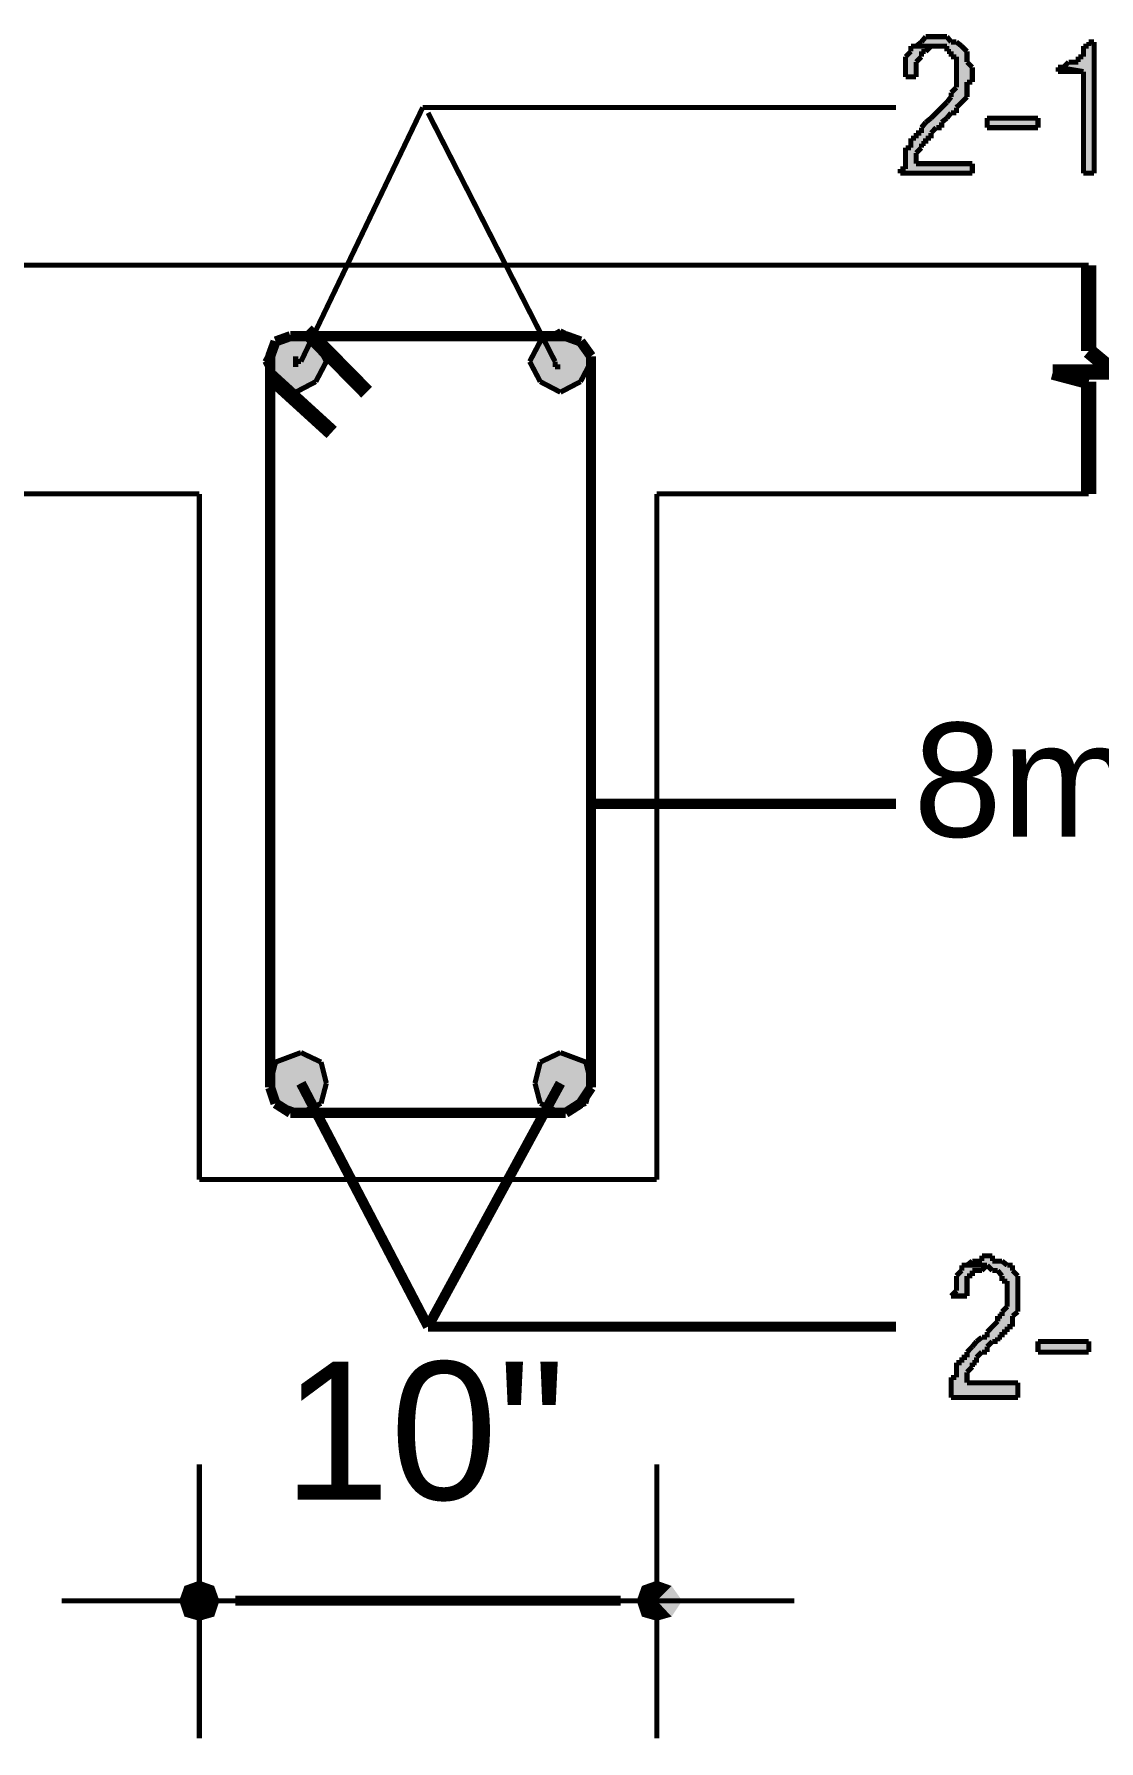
# Model space of a CAD drawing. Header units: millimetres. Extents: x 5 to 350, y 3 to 213.
# Drawn here: x 249.56 to 267.29, y 33.31 to 61.76 of the extents above; entities that cross this region are included whole.
import ezdxf

# ---------------------------------------------------------------- set-up
doc = ezdxf.new("R2010")
doc.units = ezdxf.units.MM
for name, color, linetype in [('H', 251, 'Continuous'), ('P', 255, 'Continuous'), ('T', 255, 'Continuous')]:
    doc.layers.add(name, color=color, linetype=linetype)
doc.styles.get("Standard").update_dxf_attribs({"font": 'arial.ttf'})

msp = doc.modelspace()

# ---------------------------------------------------------------- hatches: boundary and pattern name
at = {"layer": 'H', "linetype": 'Continuous'}
for points in [[(263.984, 59.443), (263.984, 59.514), (264.072, 59.514), (264.072, 59.866), (264.16, 59.866), (264.16, 60.025), (264.248, 60.025), (264.248, 60.113), (264.336, 60.113), (264.336, 60.202), (264.83, 60.713), (264.83, 60.784), (264.918, 60.872), (264.918, 61.383), (264.83, 61.383), (264.83, 61.472), (264.76, 61.472), (264.76, 61.56), (264.248, 61.56), (264.407, 61.718), (264.76, 61.718), (264.83, 61.63), (264.918, 61.63), (265.095, 61.472), (265.095, 61.295), (265.183, 61.207), (265.183, 60.96), (265.095, 60.96), (265.095, 60.713), (264.918, 60.537), (264.918, 60.448), (264.83, 60.448), (264.672, 60.29), (264.672, 60.202), (264.583, 60.202), (264.495, 60.113), (264.495, 60.025), (264.407, 60.025), (264.407, 59.937), (264.336, 59.937), (264.336, 59.866), (264.248, 59.778), (264.248, 59.602), (265.183, 59.602), (265.183, 59.443), (263.984, 59.443)], [(264.072, 61.048), (264.072, 61.383), (264.16, 61.472), (264.16, 61.56), (264.495, 61.56), (264.407, 61.472), (264.336, 61.472), (264.336, 61.383), (264.248, 61.295), (264.248, 61.048), (264.072, 61.048)], [(267.035, 59.443), (267.035, 61.136), (266.612, 61.207), (266.7, 61.207), (266.788, 61.295), (266.947, 61.295), (266.947, 61.383), (267.035, 61.383), (267.035, 61.56), (267.123, 61.56), (267.123, 61.63), (267.212, 61.63), (267.212, 59.443), (267.035, 59.443)], [(266.612, 61.136), (266.612, 61.207), (267.035, 61.136), (266.612, 61.136)], [(265.43, 60.202), (265.43, 60.36), (266.277, 60.36), (266.277, 60.202), (265.43, 60.202)], [(253.4, 56.303), (253.577, 56.638), (254.423, 56.303), (253.4, 56.303)], [(253.577, 56.638), (253.912, 56.727), (254.247, 56.638), (253.577, 56.638)], [(254.423, 56.303), (253.577, 56.638), (254.247, 56.638), (254.423, 56.303)], [(257.81, 56.303), (257.986, 56.638), (258.833, 56.303), (257.81, 56.303)], [(257.986, 56.638), (258.322, 56.815), (258.657, 56.638), (257.986, 56.638)], [(258.833, 56.303), (257.986, 56.638), (258.657, 56.638), (258.833, 56.303)], [(253.577, 55.968), (253.4, 56.303), (254.247, 55.968), (253.577, 55.968)], [(254.247, 55.968), (253.4, 56.303), (254.423, 56.303), (254.247, 55.968)], [(257.986, 55.968), (257.81, 56.303), (258.657, 55.968), (257.986, 55.968)], [(258.657, 55.968), (257.81, 56.303), (258.833, 56.303), (258.657, 55.968)], [(253.912, 55.792), (253.577, 55.968), (254.247, 55.968), (253.912, 55.792)], [(258.322, 55.792), (257.986, 55.968), (258.657, 55.968), (258.322, 55.792)], [(253.577, 44.626), (254, 44.785), (254.335, 44.626), (253.577, 44.626)], [(257.986, 44.626), (258.322, 44.785), (258.745, 44.626), (257.986, 44.626)], [(253.488, 44.274), (253.577, 44.626), (254.423, 44.274), (253.488, 44.274)], [(254.423, 44.274), (253.577, 44.626), (254.335, 44.626), (254.423, 44.274)], [(257.898, 44.274), (257.986, 44.626), (258.833, 44.274), (257.898, 44.274)], [(258.833, 44.274), (257.986, 44.626), (258.745, 44.626), (258.833, 44.274)], [(253.577, 43.938), (253.488, 44.274), (254.335, 43.938), (253.577, 43.938)], [(254.335, 43.938), (253.488, 44.274), (254.423, 44.274), (254.335, 43.938)], [(257.986, 43.938), (257.898, 44.274), (258.745, 43.938), (257.986, 43.938)], [(258.745, 43.938), (257.898, 44.274), (258.833, 44.274), (258.745, 43.938)], [(254, 43.78), (253.577, 43.938), (254.335, 43.938), (254, 43.78)], [(258.322, 43.78), (257.986, 43.938), (258.745, 43.938), (258.322, 43.78)], [(264.83, 39.035), (264.83, 39.37), (264.918, 39.37), (264.918, 39.617), (265.007, 39.617), (265.007, 39.705), (265.095, 39.705), (265.095, 39.793), (265.342, 40.04), (265.43, 40.04), (265.43, 40.128), (265.606, 40.305), (265.606, 40.393), (265.677, 40.393), (265.677, 40.464), (265.765, 40.552), (265.765, 40.975), (265.677, 40.975), (265.677, 41.063), (265.606, 41.152), (265.518, 41.152), (265.43, 41.24), (265.095, 41.24), (265.183, 41.31), (265.342, 41.31), (265.342, 41.398), (265.518, 41.398), (265.518, 41.31), (265.677, 41.31), (265.765, 41.24), (265.853, 41.24), (265.853, 41.152), (265.942, 41.063), (265.942, 40.464), (265.853, 40.393), (265.853, 40.217), (265.765, 40.217), (265.765, 40.128), (265.677, 40.128), (265.677, 40.04), (265.606, 40.04), (265.606, 39.97), (265.518, 39.97), (265.43, 39.882), (265.43, 39.793), (265.342, 39.793), (265.254, 39.705), (265.254, 39.617), (265.183, 39.617), (265.183, 39.546), (265.095, 39.458), (265.095, 39.282), (265.942, 39.282), (265.942, 39.035), (264.83, 39.035)], [(264.83, 40.728), (264.918, 40.816), (264.918, 41.063), (265.007, 41.152), (265.007, 41.24), (265.43, 41.24), (265.342, 41.152), (265.183, 41.152), (265.183, 41.063), (265.095, 41.063), (265.095, 40.728), (264.83, 40.728)], [(266.277, 39.793), (266.277, 39.97), (267.123, 39.97), (267.123, 39.793), (266.277, 39.793)], [(251.972, 35.648), (252.06, 35.895), (252.307, 35.648), (251.972, 35.648)], [(252.307, 35.648), (252.06, 35.895), (252.307, 35.983), (252.307, 35.648)], [(252.307, 35.648), (252.307, 35.983), (252.554, 35.895), (252.307, 35.648)], [(252.307, 35.648), (252.554, 35.895), (252.642, 35.648), (252.307, 35.648)], [(259.592, 35.648), (259.68, 35.895), (259.927, 35.648), (259.592, 35.648)], [(259.927, 35.648), (259.68, 35.895), (259.927, 35.983), (259.927, 35.648)], [(259.927, 35.648), (259.927, 35.983), (260.174, 35.895), (259.927, 35.648)], [(259.927, 35.648), (260.174, 35.895), (260.35, 35.648), (259.927, 35.648)], [(252.06, 35.384), (251.972, 35.648), (252.307, 35.648), (252.06, 35.384)], [(252.307, 35.313), (252.06, 35.384), (252.307, 35.648), (252.307, 35.313)], [(252.307, 35.313), (252.307, 35.648), (252.554, 35.384), (252.307, 35.313)], [(252.554, 35.384), (252.307, 35.648), (252.642, 35.648), (252.554, 35.384)], [(259.68, 35.384), (259.592, 35.648), (259.927, 35.648), (259.68, 35.384)], [(259.927, 35.313), (259.68, 35.384), (259.927, 35.648), (259.927, 35.313)], [(259.927, 35.313), (259.927, 35.648), (260.174, 35.384), (259.927, 35.313)], [(260.174, 35.384), (259.927, 35.648), (260.35, 35.648), (260.174, 35.384)]]:
    msp.add_hatch(color=256, dxfattribs=at).paths.add_polyline_path(points)

# ---------------------------------------------------------------- linework, layer by layer
at = {"layer": 'P'}
for points, const_width in [([(264.407, 61.718), (264.336, 61.63)], 0.085), ([(264.495, 61.718), (264.407, 61.718)], 0.085), ([(264.583, 61.718), (264.495, 61.718)], 0.085), ([(264.672, 61.718), (264.583, 61.718)], 0.085), ([(264.76, 61.718), (264.672, 61.718)], 0.085), ([(264.83, 61.63), (264.76, 61.718)], 0.085), ([(264.16, 61.472), (264.072, 61.383)], 0.085), ([(264.248, 61.56), (264.16, 61.56)], 0.085), ([(264.16, 61.56), (264.16, 61.472)], 0.085), ([(264.336, 61.63), (264.248, 61.56)], 0.085), ([(264.583, 61.56), (264.248, 61.56)], 0.085), ([(264.248, 61.56), (264.583, 61.56)], 0.085), ([(264.336, 61.383), (264.336, 61.472)], 0.085), ([(264.336, 61.472), (264.407, 61.472)], 0.085), ([(264.407, 61.472), (264.495, 61.56)], 0.085), ([(264.495, 61.56), (264.583, 61.56)], 0.085), ([(264.583, 61.56), (264.583, 61.56)], 0.085), ([(264.583, 61.56), (264.672, 61.56)], 0.085), ([(264.672, 61.56), (264.76, 61.56)], 0.085), ([(264.76, 61.56), (264.76, 61.472)], 0.085), ([(264.76, 61.472), (264.83, 61.472)], 0.085), ([(264.918, 61.63), (264.83, 61.63)], 0.085), ([(264.83, 61.472), (264.83, 61.383)], 0.085), ([(265.007, 61.56), (264.918, 61.63)], 0.085), ([(265.095, 61.472), (265.007, 61.56)], 0.085), ([(265.095, 61.383), (265.095, 61.472)], 0.085), ([(267.123, 61.56), (267.035, 61.56)], 0.085), ([(267.035, 61.56), (267.035, 61.472)], 0.085), ([(267.035, 61.472), (267.035, 61.383)], 0.085), ([(267.212, 61.63), (267.123, 61.63)], 0.085), ([(267.123, 61.63), (267.123, 61.56)], 0.085), ([(267.212, 59.443), (267.212, 61.63)], 0.085), ([(264.072, 61.383), (264.072, 61.295)], 0.085), ([(264.072, 61.295), (264.072, 61.207)], 0.085), ([(264.072, 61.207), (264.072, 61.136)], 0.085), ([(264.072, 61.136), (264.072, 61.048)], 0.085), ([(264.248, 61.295), (264.336, 61.383)], 0.085), ([(264.248, 61.207), (264.248, 61.295)], 0.085), ([(264.248, 61.136), (264.248, 61.207)], 0.085), ([(264.248, 61.048), (264.248, 61.136)], 0.085), ([(264.83, 61.383), (264.918, 61.383)], 0.085), ([(264.918, 61.383), (264.918, 61.295)], 0.085), ([(264.918, 61.295), (264.918, 61.207)], 0.085), ([(264.918, 61.207), (264.918, 61.136)], 0.085), ([(264.918, 61.136), (264.918, 61.048)], 0.085), ([(265.095, 61.295), (265.095, 61.383)], 0.085), ([(265.183, 61.207), (265.095, 61.295)], 0.085), ([(265.183, 61.136), (265.183, 61.207)], 0.085), ([(265.183, 61.048), (265.183, 61.136)], 0.085), ([(266.612, 61.207), (266.612, 61.136)], 0.085), ([(267.035, 61.136), (266.612, 61.207)], 0.085), ([(266.7, 61.207), (266.612, 61.207)], 0.085), ([(266.612, 61.207), (267.035, 61.136)], 0.085), ([(266.612, 61.136), (266.7, 61.136)], 0.085), ([(266.788, 61.295), (266.7, 61.207)], 0.085), ([(266.7, 61.136), (266.788, 61.136)], 0.085), ([(266.876, 61.295), (266.788, 61.295)], 0.085), ([(266.788, 61.136), (266.876, 61.136)], 0.085), ([(266.947, 61.295), (266.876, 61.295)], 0.085), ([(266.876, 61.136), (266.947, 61.136)], 0.085), ([(267.035, 61.383), (266.947, 61.383)], 0.085), ([(266.947, 61.383), (266.947, 61.295)], 0.085), ([(266.947, 61.136), (267.035, 61.136)], 0.085), ([(267.035, 61.136), (267.035, 61.136)], 0.085), ([(267.035, 61.136), (267.035, 59.443)], 0.085), ([(264.072, 61.048), (264.248, 61.048)], 0.085), ([(264.918, 60.872), (264.83, 60.784)], 0.085), ([(264.918, 61.048), (264.918, 60.96)], 0.085), ([(264.918, 60.96), (264.918, 60.872)], 0.085), ([(265.095, 60.872), (265.095, 60.96)], 0.085), ([(265.095, 60.96), (265.183, 60.96)], 0.085), ([(265.095, 60.784), (265.095, 60.872)], 0.085), ([(265.183, 60.96), (265.183, 61.048)], 0.085), ([(264.76, 60.625), (264.672, 60.537)], 0.085), ([(264.83, 60.713), (264.76, 60.625)], 0.085), ([(264.83, 60.784), (264.83, 60.713)], 0.085), ([(264.918, 60.537), (265.007, 60.625)], 0.085), ([(265.007, 60.625), (265.095, 60.713)], 0.085), ([(265.095, 60.713), (265.095, 60.784)], 0.085), ([(254, 56.303), (256.028, 60.537)], 0.085), ([(256.028, 60.537), (263.913, 60.537)], 0.085), ([(258.233, 56.303), (256.117, 60.448)], 0.085), ([(264.407, 60.29), (264.336, 60.202)], 0.085), ([(264.495, 60.36), (264.407, 60.29)], 0.085), ([(264.583, 60.448), (264.495, 60.36)], 0.085), ([(264.672, 60.537), (264.583, 60.448)], 0.085), ([(264.672, 60.29), (264.76, 60.36)], 0.085), ([(264.672, 60.202), (264.672, 60.29)], 0.085), ([(264.76, 60.36), (264.83, 60.448)], 0.085), ([(264.83, 60.448), (264.918, 60.448)], 0.085), ([(264.918, 60.448), (264.918, 60.537)], 0.085), ([(265.43, 60.202), (265.43, 60.36)], 0.085), ([(265.43, 60.36), (266.277, 60.36)], 0.085), ([(266.277, 60.36), (266.277, 60.202)], 0.085), ([(264.248, 60.025), (264.16, 60.025)], 0.085), ([(264.16, 60.025), (264.16, 59.937)], 0.085), ([(264.336, 60.113), (264.248, 60.113)], 0.085), ([(264.248, 60.113), (264.248, 60.025)], 0.085), ([(264.336, 60.202), (264.336, 60.113)], 0.085), ([(264.407, 59.937), (264.407, 60.025)], 0.085), ([(264.407, 60.025), (264.495, 60.025)], 0.085), ([(264.495, 60.113), (264.583, 60.202)], 0.085), ([(264.495, 60.025), (264.495, 60.113)], 0.085), ([(264.583, 60.202), (264.672, 60.202)], 0.085), ([(266.277, 60.202), (265.43, 60.202)], 0.085), ([(265.43, 60.202), (265.43, 60.202)], 0.085), ([(264.16, 59.866), (264.072, 59.866)], 0.085), ([(264.072, 59.866), (264.072, 59.778)], 0.085), ([(264.072, 59.778), (264.072, 59.69)], 0.085), ([(264.16, 59.937), (264.16, 59.866)], 0.085), ([(264.248, 59.778), (264.336, 59.866)], 0.085), ([(264.248, 59.69), (264.248, 59.778)], 0.085), ([(264.336, 59.866), (264.336, 59.937)], 0.085), ([(264.336, 59.937), (264.407, 59.937)], 0.085), ([(264.072, 59.514), (263.984, 59.514)], 0.085), ([(263.984, 59.514), (263.984, 59.443)], 0.085), ([(263.984, 59.443), (265.183, 59.443)], 0.085), ([(264.072, 59.69), (264.072, 59.602)], 0.085), ([(264.072, 59.602), (264.072, 59.514)], 0.085), ([(264.248, 59.602), (264.248, 59.69)], 0.085), ([(265.183, 59.602), (264.248, 59.602)], 0.085), ([(265.183, 59.443), (265.183, 59.602)], 0.085), ([(267.035, 59.443), (267.212, 59.443)], 0.085), ([(267.123, 56.48), (267.123, 57.908)], 0.254), ([(267.123, 57.908), (246.045, 57.908)], 0.085), ([(254.088, 56.815), (255.094, 55.792)], 0.254), ([(253.577, 56.638), (253.4, 56.303)], 0.085), ([(253.577, 56.638), (253.488, 56.392)], 0.169), ([(253.824, 56.727), (253.577, 56.638)], 0.169), ([(253.912, 56.727), (253.577, 56.638)], 0.085), ([(258.41, 56.727), (253.824, 56.727)], 0.169), ([(254.247, 56.638), (253.912, 56.727)], 0.085), ([(254.423, 56.303), (254.247, 56.638)], 0.085), ([(257.986, 56.638), (257.81, 56.303)], 0.085), ([(258.322, 56.815), (257.986, 56.638)], 0.085), ([(258.657, 56.638), (258.322, 56.815)], 0.085), ([(258.657, 56.638), (258.41, 56.727)], 0.169), ([(258.833, 56.392), (258.657, 56.638)], 0.169), ([(258.833, 56.303), (258.657, 56.638)], 0.085), ([(253.4, 56.303), (253.577, 55.968)], 0.085), ([(253.488, 56.392), (253.488, 44.203)], 0.169), ([(253.912, 56.303), (253.912, 56.392)], 0.085), ([(254, 56.303), (253.912, 56.303)], 0.085), ([(253.912, 56.303), (253.912, 56.215)], 0.085), ([(253.912, 56.303), (254, 56.303)], 0.085), ([(254.247, 55.968), (254.423, 56.303)], 0.085), ([(254.423, 56.303), (254.423, 56.303)], 0.085), ([(257.81, 56.303), (257.986, 55.968)], 0.085), ([(258.233, 56.215), (258.233, 56.303)], 0.085), ([(258.233, 56.215), (258.233, 56.303)], 0.085), ([(258.657, 55.968), (258.833, 56.303)], 0.085), ([(258.833, 44.203), (258.833, 56.392)], 0.169), ([(258.833, 56.303), (258.833, 56.303)], 0.085), ([(267.547, 56.127), (267.123, 56.48)], 0.254), ([(253.488, 56.056), (254.512, 55.122)], 0.254), ([(258.233, 56.215), (258.322, 56.215)], 0.085), ([(258.322, 56.215), (258.233, 56.215)], 0.085), ([(258.233, 56.215), (258.233, 56.215)], 0.085), ([(267.123, 55.968), (266.524, 56.127)], 0.254), ([(266.524, 56.127), (267.547, 56.127)], 0.254), ([(267.123, 54.098), (267.123, 55.968)], 0.254), ([(253.577, 55.968), (253.912, 55.792)], 0.085), ([(253.912, 55.792), (254.247, 55.968)], 0.085), ([(257.986, 55.968), (258.322, 55.792)], 0.085), ([(258.322, 55.792), (258.657, 55.968)], 0.085), ([(246.045, 54.098), (252.307, 54.098)], 0.085), ([(252.307, 54.098), (252.307, 42.668)], 0.085), ([(259.927, 42.668), (259.927, 54.098)], 0.085), ([(267.123, 54.098), (259.927, 54.098)], 0.085), ([(258.833, 48.93), (263.913, 48.93)], 0.169), ([(253.577, 44.626), (253.488, 44.274)], 0.085), ([(254, 44.785), (253.577, 44.626)], 0.085), ([(254.335, 44.626), (254, 44.785)], 0.085), ([(254.423, 44.274), (254.335, 44.626)], 0.085), ([(257.986, 44.626), (257.898, 44.274)], 0.085), ([(258.322, 44.785), (257.986, 44.626)], 0.085), ([(258.745, 44.626), (258.322, 44.785)], 0.085), ([(258.833, 44.274), (258.745, 44.626)], 0.085), ([(253.488, 44.203), (253.577, 43.938)], 0.169), ([(253.488, 44.274), (253.577, 43.938)], 0.085), ([(254, 44.274), (256.117, 40.217)], 0.169), ([(254.335, 43.938), (254.423, 44.274)], 0.085), ([(254.423, 44.274), (254.423, 44.274)], 0.085), ([(256.117, 40.217), (258.322, 44.274)], 0.169), ([(257.898, 44.274), (257.986, 43.938)], 0.085), ([(258.657, 43.938), (258.833, 44.203)], 0.169), ([(258.745, 43.938), (258.833, 44.274)], 0.085), ([(258.833, 44.274), (258.833, 44.274)], 0.085), ([(253.577, 43.938), (253.824, 43.78)], 0.169), ([(253.577, 43.938), (254, 43.78)], 0.085), ([(253.824, 43.78), (258.41, 43.78)], 0.169), ([(253.824, 43.78), (258.41, 43.78)], 0.085), ([(254, 43.78), (254.335, 43.938)], 0.085), ([(257.986, 43.938), (258.322, 43.78)], 0.085), ([(258.322, 43.78), (258.745, 43.938)], 0.085), ([(258.41, 43.78), (258.657, 43.938)], 0.169), ([(252.307, 42.668), (259.927, 42.668)], 0.085), ([(265.007, 41.24), (265.007, 41.152)], 0.085), ([(265.43, 41.24), (265.007, 41.24)], 0.085), ([(265.095, 41.24), (265.007, 41.24)], 0.085), ([(265.007, 41.24), (265.43, 41.24)], 0.085), ([(265.183, 41.31), (265.095, 41.24)], 0.085), ([(265.254, 41.31), (265.183, 41.31)], 0.085), ([(265.342, 41.31), (265.254, 41.31)], 0.085), ([(265.43, 41.398), (265.342, 41.398)], 0.085), ([(265.342, 41.398), (265.342, 41.31)], 0.085), ([(265.342, 41.152), (265.43, 41.24)], 0.085), ([(265.518, 41.398), (265.43, 41.398)], 0.085), ([(265.43, 41.24), (265.518, 41.152)], 0.085), ([(265.518, 41.31), (265.518, 41.398)], 0.085), ([(265.606, 41.31), (265.518, 41.31)], 0.085), ([(265.677, 41.31), (265.606, 41.31)], 0.085), ([(265.765, 41.24), (265.677, 41.31)], 0.085), ([(265.853, 41.24), (265.765, 41.24)], 0.085), ([(265.853, 41.152), (265.853, 41.24)], 0.085), ([(265.007, 41.152), (264.918, 41.063)], 0.085), ([(264.918, 41.063), (264.918, 40.975)], 0.085), ([(264.918, 40.975), (264.918, 40.887)], 0.085), ([(265.095, 40.975), (265.095, 41.063)], 0.085), ([(265.095, 41.063), (265.183, 41.063)], 0.085), ([(265.095, 40.887), (265.095, 40.975)], 0.085), ([(265.183, 41.063), (265.183, 41.152)], 0.085), ([(265.183, 41.152), (265.254, 41.152)], 0.085), ([(265.254, 41.152), (265.342, 41.152)], 0.085), ([(265.518, 41.152), (265.606, 41.152)], 0.085), ([(265.606, 41.152), (265.677, 41.063)], 0.085), ([(265.677, 41.063), (265.677, 40.975)], 0.085), ([(265.677, 40.975), (265.765, 40.975)], 0.085), ([(265.765, 40.975), (265.765, 40.887)], 0.085), ([(265.942, 41.063), (265.853, 41.152)], 0.085), ([(265.942, 40.975), (265.942, 41.063)], 0.085), ([(265.942, 40.887), (265.942, 40.975)], 0.085), ([(264.918, 40.816), (264.83, 40.728)], 0.085), ([(264.83, 40.728), (265.095, 40.728)], 0.085), ([(264.918, 40.887), (264.918, 40.816)], 0.085), ([(265.095, 40.816), (265.095, 40.887)], 0.085), ([(265.095, 40.728), (265.095, 40.816)], 0.085), ([(265.765, 40.887), (265.765, 40.816)], 0.085), ([(265.765, 40.816), (265.765, 40.728)], 0.085), ([(265.765, 40.728), (265.765, 40.64)], 0.085), ([(265.765, 40.64), (265.765, 40.552)], 0.085), ([(265.942, 40.816), (265.942, 40.887)], 0.085), ([(265.942, 40.728), (265.942, 40.816)], 0.085), ([(265.942, 40.64), (265.942, 40.728)], 0.085), ([(265.942, 40.552), (265.942, 40.64)], 0.085), ([(265.677, 40.393), (265.606, 40.393)], 0.085), ([(265.606, 40.393), (265.606, 40.305)], 0.085), ([(265.765, 40.552), (265.677, 40.464)], 0.085), ([(265.677, 40.464), (265.677, 40.393)], 0.085), ([(265.853, 40.393), (265.942, 40.464)], 0.085), ([(265.853, 40.305), (265.853, 40.393)], 0.085), ([(265.942, 40.464), (265.942, 40.552)], 0.085), ([(256.117, 40.217), (263.913, 40.217)], 0.169), ([(265.518, 40.217), (265.43, 40.128)], 0.085), ([(265.43, 40.128), (265.43, 40.04)], 0.085), ([(265.606, 40.305), (265.518, 40.217)], 0.085), ([(265.677, 40.04), (265.677, 40.128)], 0.085), ([(265.677, 40.128), (265.765, 40.128)], 0.085), ([(265.765, 40.128), (265.765, 40.217)], 0.085), ([(265.765, 40.217), (265.853, 40.217)], 0.085), ([(265.853, 40.217), (265.853, 40.305)], 0.085), ([(265.183, 39.882), (265.095, 39.793)], 0.085), ([(265.095, 39.793), (265.095, 39.705)], 0.085), ([(265.254, 39.97), (265.183, 39.882)], 0.085), ([(265.342, 40.04), (265.254, 39.97)], 0.085), ([(265.254, 39.705), (265.342, 39.793)], 0.085), ([(265.43, 40.04), (265.342, 40.04)], 0.085), ([(265.342, 39.793), (265.43, 39.793)], 0.085), ([(265.43, 39.882), (265.518, 39.97)], 0.085), ([(265.43, 39.793), (265.43, 39.882)], 0.085), ([(265.518, 39.97), (265.606, 39.97)], 0.085), ([(265.606, 39.97), (265.606, 40.04)], 0.085), ([(265.606, 40.04), (265.677, 40.04)], 0.085), ([(266.277, 39.793), (266.277, 39.97)], 0.085), ([(266.277, 39.97), (267.123, 39.97)], 0.085), ([(267.123, 39.793), (266.277, 39.793)], 0.085), ([(266.277, 39.793), (266.277, 39.793)], 0.085), ([(267.123, 39.97), (267.123, 39.793)], 0.085), ([(265.007, 39.617), (264.918, 39.617)], 0.085), ([(264.918, 39.617), (264.918, 39.546)], 0.085), ([(264.918, 39.546), (264.918, 39.458)], 0.085), ([(265.095, 39.705), (265.007, 39.705)], 0.085), ([(265.007, 39.705), (265.007, 39.617)], 0.085), ([(265.095, 39.458), (265.183, 39.546)], 0.085), ([(265.183, 39.546), (265.183, 39.617)], 0.085), ([(265.183, 39.617), (265.254, 39.617)], 0.085), ([(265.254, 39.617), (265.254, 39.705)], 0.085), ([(264.918, 39.37), (264.83, 39.37)], 0.085), ([(264.83, 39.37), (264.83, 39.282)], 0.085), ([(264.83, 39.282), (264.83, 39.194)], 0.085), ([(264.918, 39.458), (264.918, 39.37)], 0.085), ([(265.095, 39.37), (265.095, 39.458)], 0.085), ([(265.095, 39.282), (265.095, 39.37)], 0.085), ([(265.942, 39.282), (265.095, 39.282)], 0.085), ([(265.942, 39.035), (265.942, 39.282)], 0.085), ([(264.83, 39.194), (264.83, 39.123)], 0.085), ([(264.83, 39.123), (264.83, 39.035)], 0.085), ([(264.83, 39.035), (265.942, 39.035)], 0.085), ([(252.307, 33.355), (252.307, 37.924)], 0.085), ([(259.927, 37.924), (259.927, 33.355)], 0.085), ([(254.6, 35.648), (250.014, 35.648)], 0.085), ([(252.906, 35.648), (259.327, 35.648)], 0.169), ([(257.634, 35.648), (262.22, 35.648)], 0.085)]:
    msp.add_lwpolyline(points, dxfattribs=dict(at, const_width=const_width))

# ---------------------------------------------------------------- texts
at = {"layer": 'T', "attachment_point": 7}
for s, insert, char_height in [('{\\fArial|b0|i0|c0|p18;8mmØ@ 7"c/c.}', (264.2, 48), 1.9), ('{\\fArial|b0|i0|c0|p18;10"}', (253.7, 37.3), 2.3)]:
    msp.add_mtext(s, dxfattribs=dict(at, insert=insert, char_height=char_height))

doc.saveas('drawing.dxf')
